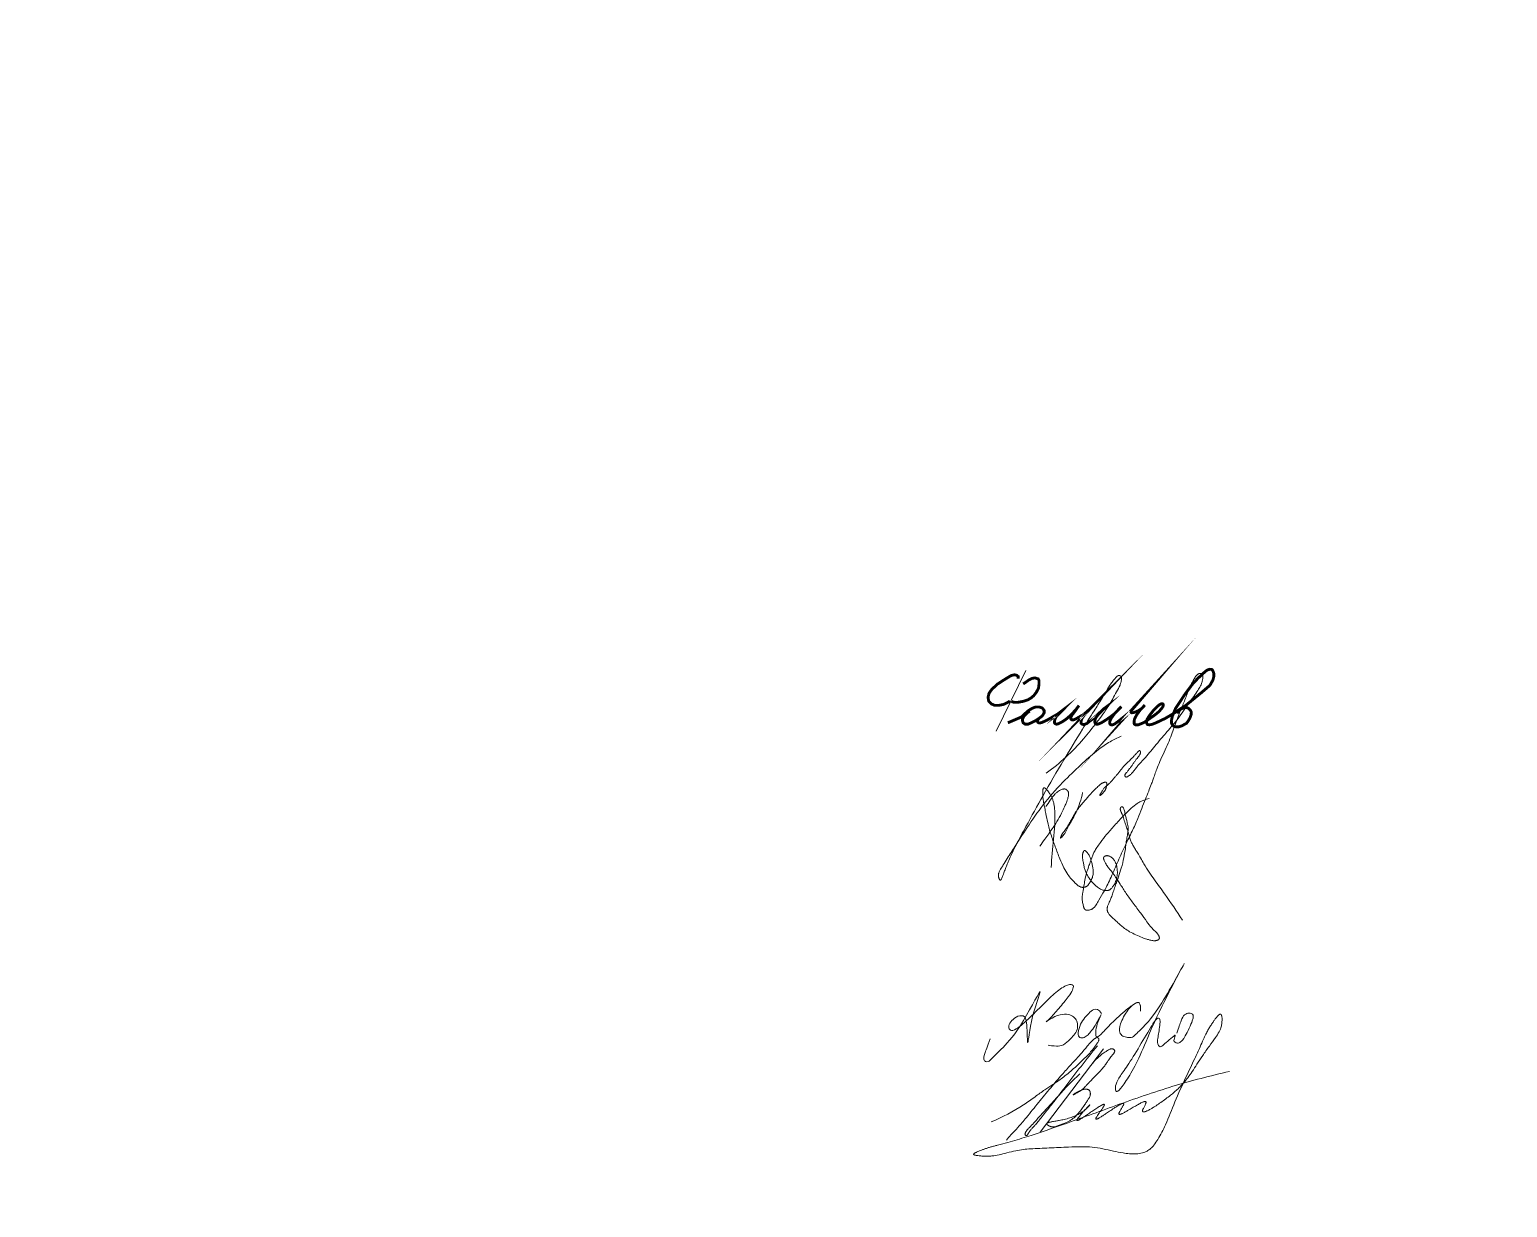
# Model space of a CAD drawing. Header units: millimetres. Extents: x -20 to 239, y 0 to 297.
# Drawn here: x 0 to 93.1, y 0 to 74.2 of the extents above; entities that cross this region are included whole.
import ezdxf

# ---------------------------------------------------------------- set-up
doc = ezdxf.new("R2010")
doc.units = ezdxf.units.MM
for name, pattern in [('K5LT32789', [0]), ('K5LT32790', [0]), ('K5LT32791', [0])]:
    doc.linetypes.add(name, pattern=pattern)
doc.layers.add('Системный слой', color=7, linetype='Continuous')

# ---------------------------------------------------------------- blocks, each defined once
blk = doc.blocks.new('U0')
at = {"layer": 'Системный слой', "color": 5, "linetype": 'K5LT32789', "lineweight": 18, "true_color": 0x0000ff}
for points in [[(67.541, 12.215), (67.342, 12.52), (67.03, 12.52), (66.736, 12.225), (66.402, 11.892), (66.136, 11.435), (66.022, 10.832), (66.207, 10.648), (66.531, 10.727), (66.73, 10.926), (66.962, 11.205), (67.282, 11.693), (67.631, 12.39), (67.282, 11.693), (67.161, 11.131), (67.161, 10.804), (67.243, 10.722), (67.392, 10.775), (68.071, 11.535), (68.812, 12.207), (69.186, 12.547), (69.587, 12.812), (69.771, 12.923), (69.918, 12.923), (69.995, 12.718), (69.995, 12.489), (69.995, 12.248), (69.995, 12.718), (69.918, 12.923), (69.771, 12.933), (69.186, 12.547), (68.646, 11.473), (68.646, 10.997), (68.865, 10.777), (69.175, 10.697), (69.489, 10.697), (69.742, 10.95), (70.062, 11.27), (71.093, 12.301), (73.575, 16.912), (71.093, 12.301), (70.211, 10.098), (69.534, 8.672), (68.924, 7.715), (68.523, 7.238), (68.399, 7.343), (68.399, 7.751), (68.685, 8.263), (69.207, 8.96), (70.038, 10.333), (70.88, 11.77), (71.063, 11.953), (71.2, 11.933), (71.24, 11.709), (71.169, 11.224), (71.113, 10.836), (71.037, 10.452), (71.116, 10.169), (71.273, 10.086), (71.493, 10.306), (71.909, 10.632), (72.282, 11.006), (72.044, 10.51), (72.155, 10.399), (72.323, 10.329), (72.509, 10.399), (72.744, 10.633), (73.369, 11.938), (73.295, 12.202), (73.058, 12.267), (72.751, 12.193), (72.551, 11.803), (72.406, 11.357), (72.282, 10.971)], [(60.511, 10.63), (60.328, 10.121), (60.147, 9.617), (60.089, 9.303), (60.224, 9.169), (60.411, 9.169), (60.587, 9.345), (61.092, 9.85), (62.336, 11.094), (64.119, 14.598), (63.047, 11.979), (62.859, 9.637), (62.859, 11.796), (62.642, 12.145), (62.125, 12.033), (61.772, 11.68), (61.65, 11.363), (61.768, 11.14), (62.09, 11.14), (62.859, 11.796), (63.909, 12.847), (64.639, 13.576), (65.459, 14.115), (65.813, 14.009), (65.724, 13.711), (65.514, 13.335), (64.826, 12.519), (64.251, 11.839), (63.86, 11.574), (64.626, 12.092), (65.242, 12.205), (65.641, 12.117), (65.913, 11.916), (66.035, 11.587), (66.035, 11.197), (65.794, 10.838), (65.552, 10.596), (65.173, 10.217), (64.755, 10.121), (64.171, 10.226)]]:
    blk.add_open_spline(points, degree=3, dxfattribs=at)
blk = doc.blocks.new('U1')
at = {"layer": 'Системный слой', "color": 5, "linetype": 'K5LT32790', "lineweight": 18, "true_color": 0x0000ff}
blk.add_open_spline([(64.364, 21.42), (64.397, 22.607), (64.695, 23.948), (64.557, 25.365), (64.483, 25.64), (64.41, 25.824), (64.328, 25.982), (64.238, 26.123), (64.151, 26.241), (64.079, 26.328), (64.028, 26.381), (63.995, 26.409), (63.974, 26.424), (63.959, 26.433), (63.946, 26.439), (63.936, 26.443), (63.927, 26.445), (63.919, 26.446), (63.912, 26.445), (63.906, 26.444), (63.9, 26.442), (63.895, 26.439), (63.889, 26.435), (63.884, 26.43), (63.878, 26.423), (63.872, 26.414), (63.867, 26.403), (63.861, 26.39), (63.855, 26.372), (63.849, 26.349), (63.843, 26.318), (63.837, 26.274), (63.833, 26.21), (63.83, 26.122), (63.831, 26.01), (63.836, 25.884), (63.848, 25.746), (63.869, 25.592), (63.906, 25.399), (63.965, 25.137), (64.041, 24.746), (64.151, 24.19), (64.339, 23.488), (64.614, 22.734), (64.878, 22.027), (65.132, 21.435), (65.385, 21.005), (65.626, 20.695), (65.835, 20.479), (65.991, 20.326), (66.104, 20.244), (66.177, 20.207), (66.231, 20.187), (66.281, 20.175), (66.331, 20.169), (66.382, 20.169), (66.433, 20.173), (66.483, 20.183), (66.529, 20.198), (66.569, 20.216), (66.605, 20.236), (66.637, 20.261), (66.67, 20.291), (66.706, 20.332), (66.75, 20.393), (66.807, 20.48), (66.873, 20.594), (66.933, 20.723), (66.976, 20.851), (67, 20.97), (67.011, 21.089), (67.01, 21.225), (66.992, 21.393), (66.952, 21.601), (66.891, 21.825), (66.822, 22.029), (66.759, 22.179), (66.703, 22.276), (66.656, 22.34), (66.614, 22.39), (66.577, 22.429), (66.547, 22.455), (66.524, 22.471), (66.508, 22.479), (66.496, 22.484), (66.486, 22.487), (66.477, 22.488), (66.469, 22.488), (66.462, 22.487), (66.456, 22.486), (66.45, 22.483), (66.443, 22.48), (66.437, 22.475), (66.429, 22.469), (66.422, 22.462), (66.414, 22.451), (66.405, 22.438), (66.394, 22.419), (66.383, 22.393), (66.37, 22.358), (66.356, 22.313), (66.344, 22.259), (66.336, 22.197), (66.333, 22.126), (66.337, 22.04), (66.354, 21.924), (66.383, 21.758), (66.42, 21.544), (66.478, 21.306), (66.562, 21.084), (66.668, 20.879), (66.793, 20.684), (66.943, 20.493), (67.106, 20.324), (67.261, 20.188), (67.396, 20.095), (67.51, 20.037), (67.609, 19.999), (67.698, 19.975), (67.777, 19.963), (67.846, 19.961), (67.903, 19.966), (67.952, 19.976), (67.995, 19.99), (68.033, 20.008), (68.071, 20.031), (68.111, 20.062), (68.156, 20.103), (68.208, 20.161), (68.268, 20.24), (68.333, 20.342), (68.397, 20.464), (68.452, 20.6), (68.494, 20.744), (68.521, 20.896), (68.533, 21.062), (68.529, 21.238), (68.508, 21.415), (68.473, 21.577), (68.426, 21.713), (68.375, 21.82), (68.324, 21.903), (68.273, 21.966), (68.223, 22.016), (68.17, 22.058), (68.113, 22.094), (68.054, 22.124), (67.996, 22.146), (67.944, 22.16), (67.901, 22.167), (67.866, 22.167), (67.836, 22.164), (67.808, 22.158), (67.781, 22.15), (67.755, 22.139), (67.732, 22.126), (67.714, 22.112), (67.699, 22.098), (67.687, 22.085), (67.679, 22.073), (67.673, 22.062), (67.668, 22.05), (67.665, 22.037), (67.663, 22.022), (67.662, 22.005), (67.663, 21.985), (67.667, 21.962), (67.675, 21.933), (67.688, 21.896), (67.711, 21.845), (67.747, 21.774), (67.794, 21.681), (67.854, 21.571), (67.937, 21.447), (68.056, 21.303), (68.229, 21.098), (68.454, 20.781), (68.74, 20.326), (69.086, 19.763), (69.533, 19.162), (69.982, 18.573), (70.357, 18.059), (70.62, 17.678), (70.834, 17.476), (70.973, 17.356), (71.056, 17.264), (71.108, 17.189), (71.139, 17.13), (71.16, 17.08), (71.172, 17.039), (71.177, 17.007), (71.178, 16.982), (71.177, 16.963), (71.174, 16.946), (71.169, 16.932), (71.163, 16.92), (71.156, 16.909), (71.147, 16.897), (71.136, 16.886), (71.122, 16.875), (71.104, 16.863), (71.08, 16.85), (71.05, 16.837), (71.014, 16.825), (70.971, 16.815), (70.923, 16.808), (70.865, 16.805), (70.794, 16.809), (70.699, 16.823), (70.56, 16.852), (70.354, 16.908), (70.055, 17.014), (69.695, 17.174), (69.318, 17.36), (69.018, 17.552), (68.78, 17.751), (68.563, 17.945), (68.331, 18.152), (68.128, 18.333), (68.003, 18.477), (67.944, 18.57), (67.917, 18.63), (67.9, 18.681), (67.89, 18.73), (67.885, 18.78), (67.885, 18.831), (67.89, 18.881), (67.901, 18.935), (67.92, 18.994), (67.95, 19.07), (67.996, 19.171), (68.066, 19.329), (68.157, 19.544), (68.249, 19.831), (68.354, 20.143), (68.482, 20.481), (68.629, 20.89), (68.796, 21.412), (68.942, 22.01), (69.03, 22.57), (69.086, 23.019), (69.15, 23.371), (69.204, 23.657), (69.214, 23.889), (69.193, 24.073), (69.157, 24.249), (69.103, 24.449), (69.053, 24.656), (69.016, 24.844), (68.979, 24.984), (68.95, 25.082), (68.927, 25.145), (68.907, 25.185), (68.893, 25.208), (68.881, 25.221), (68.871, 25.231), (68.862, 25.237), (68.853, 25.242), (68.845, 25.245), (68.837, 25.247), (68.828, 25.248), (68.82, 25.248), (68.812, 25.246), (68.803, 25.244), (68.794, 25.241), (68.783, 25.236), (68.772, 25.229), (68.762, 25.222), (68.752, 25.213), (68.744, 25.204), (68.737, 25.194), (68.73, 25.182), (68.724, 25.169), (68.72, 25.153), (68.717, 25.136), (68.716, 25.115), (68.716, 25.089), (68.721, 25.057), (68.729, 25.017), (68.744, 24.968), (68.768, 24.907), (68.803, 24.83), (68.852, 24.734), (68.901, 24.613), (68.946, 24.467), (68.996, 24.294), (69.07, 24.073), (69.165, 23.807), (69.256, 23.504), (69.332, 23.224), (69.426, 22.976), (69.539, 22.764), (69.672, 22.549), (69.828, 22.307), (70.005, 22.001), (70.236, 21.596), (70.534, 21.133), (70.874, 20.646), (71.204, 20.185), (71.798, 19.352), (72.268, 18.662), (72.626, 18.111)], degree=3, knots=[0, 0, 0, 0, 23.088924, 25.905784, 27.368497, 28.578535, 29.721875, 30.813961, 31.805183, 32.534012, 32.992903, 33.225793, 33.377047, 33.48833, 33.574551, 33.643805, 33.701224, 33.750367, 33.79387, 33.833355, 33.872141, 33.912355, 33.95659, 34.00557, 34.061357, 34.126468, 34.204109, 34.298549, 34.415744, 34.564555, 34.759459, 35.028229, 35.412864, 35.997175, 36.728139, 37.568941, 38.433825, 39.401332, 40.578431, 42.235398, 44.569602, 48.269133, 53.187712, 58.58434, 63.764044, 67.778676, 70.998143, 73.369834, 75.349816, 76.796874, 77.581324, 78.028914, 78.378087, 78.696803, 79.013489, 79.343373, 79.678587, 80.006824, 80.317932, 80.606471, 80.866035, 81.11641, 81.383983, 81.718354, 82.16781, 82.839361, 83.733235, 84.705422, 85.582724, 86.324391, 87.057116, 87.890757, 88.945341, 90.321141, 91.965571, 93.426367, 94.484215, 95.101021, 95.580997, 96.013141, 96.361093, 96.626002, 96.782739, 96.889142, 96.971138, 97.03813, 97.095272, 97.145901, 97.188561, 97.228747, 97.268915, 97.315311, 97.366861, 97.425655, 97.494454, 97.577142, 97.679623, 97.811915, 97.985663, 98.226797, 98.532587, 98.897786, 99.296036, 99.737821, 100.261724, 100.964229, 101.99978, 103.525411, 105.150667, 106.72453, 108.093532, 109.590313, 111.195302, 112.777483, 114.126394, 115.159714, 115.93325, 116.599105, 117.196687, 117.716186, 118.147278, 118.512091, 118.830828, 119.112084, 119.376147, 119.650254, 119.966184, 120.348472, 120.832611, 121.462575, 122.257884, 123.166317, 124.121896, 125.077441, 126.058759, 127.110722, 128.27138, 129.455541, 130.54928, 131.472222, 132.224076, 132.842804, 133.343527, 133.786162, 134.209733, 134.641953, 135.076751, 135.490934, 135.840567, 136.1162, 136.329021, 136.516582, 136.697073, 136.87991, 137.063295, 137.235465, 137.38613, 137.514261, 137.623548, 137.718445, 137.797689, 137.875651, 137.957944, 138.055516, 138.163779, 138.288043, 138.436309, 138.622516, 138.862075, 139.203128, 139.704326, 140.381097, 141.218915, 142.127317, 143.259517, 144.821141, 147.317764, 150.75711, 155.19517, 160.069171, 165.224464, 169.471142, 172.421411, 174.092925, 175.138298, 175.966748, 176.479558, 176.900272, 177.244752, 177.52135, 177.72293, 177.873709, 177.996322, 178.101436, 178.195314, 178.281517, 178.366118, 178.454913, 178.554755, 178.670049, 178.807074, 178.975201, 179.187234, 179.439473, 179.719727, 180.029511, 180.383269, 180.823448, 181.407111, 182.246837, 183.563618, 185.512414, 188.365901, 191.16936, 193.636194, 195.215931, 197.147086, 199.269225, 201.224518, 202.392176, 202.935446, 203.335749, 203.665039, 203.98044, 204.30527, 204.630666, 204.95421, 205.28424, 205.683122, 206.145312, 206.866804, 207.837862, 209.464316, 211.387339, 213.648133, 215.828171, 218.361631, 222.046321, 226.400789, 230.237614, 232.987127, 235.143069, 237.145235, 238.600123, 239.59432, 240.714469, 242.086859, 243.579513, 244.83703, 245.773068, 246.379449, 246.80954, 247.077534, 247.227517, 247.33398, 247.41847, 247.489521, 247.552012, 247.609222, 247.663606, 247.717168, 247.768592, 247.820784, 247.876677, 247.942191, 248.018083, 248.10247, 248.189421, 248.269471, 248.347072, 248.425637, 248.512886, 248.605679, 248.706816, 248.820413, 248.952282, 249.111489, 249.313956, 249.574155, 249.89782, 250.303709, 250.841791, 251.528272, 252.381244, 253.359593, 254.475963, 255.872687, 257.851092, 259.938273, 261.963603, 263.469883, 265.046448, 266.586695, 268.366913, 270.599666, 273.407082, 277.373027, 281.234201, 284.882343, 288.313023, 301, 301, 301, 301], dxfattribs=at)
blk = doc.blocks.new('U2')
at = {"layer": 'Системный слой', "color": 5, "linetype": 'K5LT32790', "lineweight": 18, "true_color": 0x0000ff}
for points, knots in [([(66.335, 26.14), (66.264, 25.71), (66.054, 25.163), (65.734, 24.5), (65.515, 24.149), (65.364, 23.863), (65.273, 23.682), (65.219, 23.579), (65.181, 23.518), (65.147, 23.471), (65.114, 23.431), (65.081, 23.394), (65.047, 23.359), (65.017, 23.328), (64.994, 23.306), (64.979, 23.293), (64.97, 23.286), (64.965, 23.282), (64.961, 23.279), (64.957, 23.277), (64.955, 23.276), (64.952, 23.275), (64.95, 23.275), (64.948, 23.275), (64.947, 23.277), (64.946, 23.278), (64.946, 23.281), (64.947, 23.284), (64.947, 23.287), (64.948, 23.291), (64.95, 23.296), (64.952, 23.302), (64.955, 23.311), (64.961, 23.324), (64.969, 23.343), (64.979, 23.369), (64.991, 23.399), (65.006, 23.434), (65.023, 23.474), (65.048, 23.52), (65.081, 23.57), (65.126, 23.63), (65.187, 23.709), (65.275, 23.83), (65.391, 24.005), (65.522, 24.224), (65.649, 24.452), (65.779, 24.684), (65.932, 24.939), (66.122, 25.209), (66.326, 25.451), (66.504, 25.661), (66.692, 25.885), (66.915, 26.143), (67.172, 26.397), (67.369, 26.586), (67.494, 26.686), (67.561, 26.725), (67.61, 26.75), (67.659, 26.769), (67.704, 26.784), (67.741, 26.791), (67.768, 26.794), (67.788, 26.794), (67.802, 26.792), (67.814, 26.789), (67.824, 26.785), (67.832, 26.781), (67.839, 26.776), (67.845, 26.77), (67.85, 26.764), (67.854, 26.756), (67.858, 26.748), (67.861, 26.738), (67.864, 26.725), (67.866, 26.709), (67.867, 26.688), (67.866, 26.659), (67.862, 26.618), (67.854, 26.567), (67.845, 26.508), (67.832, 26.449), (67.816, 26.394), (67.794, 26.345), (67.767, 26.297), (67.731, 26.247), (67.69, 26.193), (67.649, 26.143), (67.611, 26.1), (67.579, 26.068), (67.55, 26.041), (67.523, 26.017), (67.496, 25.995), (67.474, 25.977), (67.458, 25.966), (67.448, 25.96), (67.441, 25.956), (67.436, 25.954), (67.433, 25.952), (67.43, 25.951), (67.427, 25.951), (67.425, 25.951), (67.423, 25.951), (67.421, 25.952), (67.42, 25.953), (67.419, 25.955), (67.419, 25.957), (67.419, 25.959), (67.419, 25.962), (67.419, 25.965), (67.42, 25.969), (67.422, 25.973), (67.424, 25.979), (67.426, 25.987), (67.431, 25.997), (67.438, 26.013), (67.449, 26.033), (67.462, 26.057), (67.476, 26.081), (67.49, 26.103), (67.505, 26.127), (67.525, 26.159), (67.552, 26.207), (67.585, 26.27), (67.63, 26.341), (67.691, 26.414), (67.774, 26.498), (67.885, 26.594), (68.023, 26.711), (68.152, 26.848), (68.274, 26.994), (68.387, 27.132), (68.512, 27.279), (68.642, 27.433), (68.771, 27.602), (68.903, 27.773), (69.069, 27.949), (69.257, 28.121), (69.437, 28.289), (69.565, 28.425), (69.653, 28.524), (69.714, 28.593), (69.767, 28.651), (69.811, 28.7), (69.847, 28.736), (69.874, 28.758), (69.892, 28.771), (69.904, 28.778), (69.914, 28.782), (69.922, 28.784), (69.929, 28.786), (69.935, 28.786), (69.94, 28.785), (69.944, 28.784), (69.949, 28.782), (69.952, 28.78), (69.956, 28.778), (69.959, 28.774), (69.962, 28.77), (69.965, 28.765), (69.969, 28.759), (69.972, 28.75), (69.976, 28.74), (69.98, 28.725), (69.983, 28.707), (69.985, 28.684), (69.985, 28.659), (69.983, 28.633), (69.978, 28.609), (69.971, 28.584), (69.96, 28.557), (69.944, 28.526), (69.918, 28.486), (69.875, 28.429), (69.81, 28.343), (69.72, 28.229), (69.613, 28.092), (69.512, 27.936), (69.414, 27.781), (69.31, 27.66), (69.232, 27.555), (69.174, 27.472), (69.12, 27.41), (69.074, 27.366), (69.044, 27.331), (69.027, 27.304), (69.018, 27.284), (69.012, 27.266), (69.009, 27.25), (69.008, 27.234), (69.008, 27.217), (69.01, 27.2), (69.014, 27.183), (69.019, 27.169), (69.024, 27.157), (69.03, 27.148), (69.035, 27.141), (69.041, 27.136), (69.046, 27.131), (69.052, 27.128), (69.059, 27.125), (69.066, 27.122), (69.074, 27.121), (69.084, 27.12), (69.095, 27.121), (69.107, 27.123), (69.123, 27.127), (69.142, 27.133), (69.168, 27.145), (69.201, 27.162), (69.242, 27.187), (69.289, 27.219), (69.341, 27.258), (69.396, 27.306), (69.459, 27.371), (69.538, 27.467), (69.647, 27.612), (69.806, 27.821), (70.034, 28.076), (70.329, 28.387), (70.647, 28.758), (70.991, 29.18), (71.33, 29.595), (71.681, 29.992), (72.027, 30.387), (72.376, 30.818), (72.699, 31.289), (73.019, 31.752), (73.336, 32.173), (73.582, 32.543), (73.756, 32.811), (73.839, 32.997), (73.873, 33.121), (73.893, 33.221), (73.906, 33.3), (73.916, 33.358), (73.921, 33.404), (73.921, 33.445), (73.917, 33.481), (73.91, 33.511), (73.901, 33.536), (73.89, 33.559), (73.876, 33.581), (73.861, 33.601), (73.845, 33.617), (73.83, 33.629), (73.815, 33.638), (73.801, 33.645), (73.788, 33.65), (73.774, 33.653), (73.759, 33.654), (73.743, 33.654), (73.725, 33.652), (73.704, 33.647), (73.68, 33.639), (73.653, 33.627), (73.621, 33.609), (73.586, 33.586), (73.551, 33.556), (73.514, 33.52), (73.476, 33.474), (73.438, 33.419), (73.395, 33.346), (73.341, 33.249), (73.256, 33.099), (73.139, 32.88), (73.014, 32.588), (72.887, 32.251), (72.757, 31.905), (72.604, 31.541), (72.433, 31.145), (72.269, 30.708), (72.107, 30.246), (71.936, 29.762), (71.736, 29.24), (71.48, 28.682), (71.218, 28.143), (71.031, 27.663), (70.912, 27.334), (70.844, 27.144), (70.802, 27.026), (70.747, 26.872), (70.648, 26.601), (70.493, 26.204), (70.285, 25.705), (70.058, 25.13), (69.799, 24.45), (69.457, 23.677), (69.012, 22.793), (68.572, 21.826), (68.155, 20.849), (67.769, 20.015), (67.4, 19.462), (67.228, 19.11), (67.116, 18.949), (67.043, 18.875), (66.99, 18.833), (66.938, 18.8), (66.883, 18.774), (66.824, 18.752), (66.763, 18.737), (66.702, 18.728), (66.646, 18.725), (66.601, 18.728), (66.566, 18.734), (66.541, 18.742), (66.521, 18.751), (66.505, 18.76), (66.491, 18.771), (66.478, 18.783), (66.465, 18.799), (66.452, 18.818), (66.439, 18.843), (66.425, 18.877), (66.41, 18.925), (66.392, 18.997), (66.368, 19.099), (66.338, 19.223), (66.314, 19.358), (66.307, 19.491), (66.316, 19.632), (66.341, 19.797), (66.382, 20.005), (66.428, 20.285), (66.487, 20.643), (66.579, 21.053), (66.705, 21.427), (66.811, 21.732), (66.893, 21.977), (66.977, 22.204), (67.089, 22.44), (67.254, 22.705), (67.511, 23.056), (67.87, 23.529), (68.367, 24.09), (68.879, 24.652), (69.355, 25.119), (69.716, 25.417), (69.991, 25.577), (70.242, 25.682), (70.42, 25.74), (70.528, 25.775)], [0, 0, 0, 0, 9.050129, 12.27524, 15.459, 17.73484, 19.057413, 19.710841, 20.186256, 20.578255, 20.920156, 21.263228, 21.624829, 21.943402, 22.174143, 22.29629, 22.36276, 22.406894, 22.439057, 22.464194, 22.484922, 22.502166, 22.516262, 22.528133, 22.539447, 22.552242, 22.56817, 22.588053, 22.611987, 22.639741, 22.672744, 22.715192, 22.776687, 22.87041, 23.023044, 23.2152, 23.446308, 23.698853, 24.014406, 24.364067, 24.793807, 25.28352, 25.941626, 26.877925, 28.429965, 30.348657, 32.240773, 33.898399, 35.948367, 38.485583, 40.825304, 42.59187, 44.267244, 46.970047, 49.74801, 51.863744, 52.701471, 53.104911, 53.483029, 53.862972, 54.210178, 54.473163, 54.650607, 54.780151, 54.882015, 54.96597, 55.037892, 55.101774, 55.160577, 55.215489, 55.269733, 55.3265, 55.390437, 55.464507, 55.552848, 55.661752, 55.802045, 55.996896, 56.278982, 56.657771, 57.087852, 57.530059, 57.926999, 58.28654, 58.645161, 59.086887, 59.580412, 60.070145, 60.456808, 60.770321, 61.020502, 61.287434, 61.539711, 61.751465, 61.877288, 61.951174, 62.001019, 62.037083, 62.064047, 62.085222, 62.102691, 62.117816, 62.131035, 62.143011, 62.154708, 62.167188, 62.181333, 62.197688, 62.21651, 62.238222, 62.264236, 62.296726, 62.338711, 62.394112, 62.469848, 62.581386, 62.750144, 62.953234, 63.151975, 63.325302, 63.501424, 63.750698, 64.126703, 64.655732, 65.239268, 65.888652, 66.649933, 67.724768, 68.970934, 70.450533, 71.673771, 72.965674, 74.199734, 75.716608, 77.191491, 78.669398, 80.263602, 82.259995, 84.0227, 85.431088, 86.180031, 86.82002, 87.357354, 87.830339, 88.196682, 88.427814, 88.563885, 88.657509, 88.728451, 88.784957, 88.831759, 88.871976, 88.907862, 88.941164, 88.973333, 89.002363, 89.031139, 89.061129, 89.097204, 89.139544, 89.190239, 89.252182, 89.329582, 89.428874, 89.559889, 89.727893, 89.910432, 90.08993, 90.259821, 90.437176, 90.634512, 90.867411, 91.167757, 91.627014, 92.382088, 93.419966, 94.672454, 96.030915, 97.344377, 98.512333, 99.382533, 100.080146, 100.642761, 101.098523, 101.416568, 101.614452, 101.761411, 101.888131, 102.002041, 102.112642, 102.228685, 102.353162, 102.475542, 102.582798, 102.67162, 102.744553, 102.805473, 102.857643, 102.905538, 102.953137, 103.003348, 103.057077, 103.11538, 103.180499, 103.255316, 103.343787, 103.451799, 103.589159, 103.775473, 104.036879, 104.381072, 104.782032, 105.231565, 105.731185, 106.331113, 107.131661, 108.329516, 110.150194, 112.636877, 115.501671, 119.160964, 122.898631, 126.952961, 130.409086, 134.037174, 137.994275, 142.035946, 146.041027, 149.822245, 153.085433, 155.385996, 156.523495, 157.344961, 158.084473, 158.656408, 159.032405, 159.319553, 159.62593, 159.882585, 160.081757, 160.265654, 160.447561, 160.63144, 160.806021, 160.962993, 161.100471, 161.220792, 161.327559, 161.424857, 161.521276, 161.623153, 161.736504, 161.863212, 162.008568, 162.179889, 162.387514, 162.643846, 162.945007, 163.264358, 163.6135, 164.014772, 164.533206, 165.020618, 165.794064, 166.857794, 168.64401, 171.006738, 173.517367, 176.204619, 178.789913, 181.800729, 185.264053, 188.598832, 192.086757, 196.039981, 200.351441, 204.98312, 208.606796, 211.174086, 212.324149, 212.840152, 213.814159, 215.76165, 218.911517, 222.760316, 227.121283, 231.883071, 238.054257, 244.879079, 252.670992, 260.372327, 267.206768, 271.910472, 274.294825, 275.442431, 276.007431, 276.456493, 276.872537, 277.298483, 277.734538, 278.182349, 278.627236, 279.027811, 279.347916, 279.582846, 279.760539, 279.906542, 280.032941, 280.152577, 280.276179, 280.413989, 280.572354, 280.762102, 281.004984, 281.334701, 281.830666, 282.557033, 283.530703, 284.521091, 285.429966, 286.323075, 287.47734, 288.942216, 290.783007, 293.428229, 296.57457, 299.586331, 301.717918, 303.359613, 305.016414, 306.799751, 308.827327, 311.560281, 315.955926, 321.284596, 327.290578, 331.929165, 335.294372, 337.07654, 338.608554, 341, 341, 341, 341]), ([(64.049, 27.37), (64.926, 27.984), (66.029, 29.026), (67.224, 30.555), (67.958, 31.517), (68.392, 32.337), (68.671, 32.829), (68.762, 33.088), (68.79, 33.222), (68.801, 33.303), (68.802, 33.355), (68.797, 33.387), (68.792, 33.41), (68.785, 33.427), (68.777, 33.442), (68.767, 33.454), (68.757, 33.466), (68.745, 33.477), (68.73, 33.487), (68.713, 33.497), (68.694, 33.505), (68.673, 33.511), (68.652, 33.516), (68.632, 33.517), (68.614, 33.517), (68.597, 33.515), (68.581, 33.51), (68.565, 33.504), (68.548, 33.495), (68.529, 33.483), (68.508, 33.466), (68.48, 33.439), (68.441, 33.395), (68.377, 33.32), (68.267, 33.185), (68.092, 32.947), (67.842, 32.559), (67.509, 31.981), (66.981, 31.162), (66.169, 29.886), (65.091, 28.107), (63.901, 26.062), (62.915, 24.279), (62.261, 23.048), (61.901, 22.335), (61.706, 21.899), (61.568, 21.569), (61.455, 21.285), (61.359, 21.032), (61.288, 20.841), (61.247, 20.729), (61.223, 20.679), (61.211, 20.658), (61.201, 20.645), (61.194, 20.636), (61.187, 20.629), (61.182, 20.625), (61.176, 20.622), (61.171, 20.62), (61.167, 20.619), (61.162, 20.618), (61.158, 20.619), (61.153, 20.62), (61.149, 20.622), (61.145, 20.624), (61.141, 20.627), (61.137, 20.63), (61.132, 20.635), (61.126, 20.642), (61.119, 20.651), (61.11, 20.664), (61.099, 20.683), (61.085, 20.71), (61.069, 20.747), (61.054, 20.791), (61.044, 20.84), (61.038, 20.892), (61.038, 20.947), (61.044, 21.004), (61.056, 21.064), (61.077, 21.126), (61.106, 21.193), (61.153, 21.277), (61.233, 21.405), (61.381, 21.648), (61.671, 22.109), (62.206, 22.955), (62.991, 24.153), (63.983, 25.6), (65.155, 26.874), (66.291, 27.957), (67.213, 28.789), (68.032, 29.348), (68.536, 29.583), (68.772, 29.694)], [0, 0, 0, 0, 8.550609, 12.054989, 15.548009, 18.191121, 19.498995, 20.058209, 20.381615, 20.589671, 20.716665, 20.79368, 20.851701, 20.900722, 20.944653, 20.985245, 21.025642, 21.06834, 21.115939, 21.168338, 21.224707, 21.283052, 21.340576, 21.394663, 21.443781, 21.488289, 21.53119, 21.575808, 21.625508, 21.683081, 21.754287, 21.848548, 21.98875, 22.223415, 22.641351, 23.38396, 24.591455, 26.333193, 28.725175, 32.394143, 38.444137, 45.386804, 51.336644, 54.759282, 56.550214, 57.736198, 58.581068, 59.410817, 60.190375, 60.748602, 61.044545, 61.139793, 61.19713, 61.237089, 61.267135, 61.290713, 61.309862, 61.325937, 61.339917, 61.352551, 61.36445, 61.376142, 61.388111, 61.400062, 61.412022, 61.424542, 61.439066, 61.45699, 61.479741, 61.509795, 61.550475, 61.607942, 61.688058, 61.795635, 61.922219, 62.059168, 62.198495, 62.342871, 62.495112, 62.658157, 62.830855, 63.02153, 63.245709, 63.594568, 64.237865, 65.516344, 67.957442, 72.253573, 76.989753, 81.977365, 86.090995, 89.562811, 91.905588, 94, 94, 94, 94]), ([(64.029, 25.255), (64.208, 25.526), (64.413, 25.878), (64.745, 26.174), (64.869, 26.259), (64.968, 26.313), (65.044, 26.346), (65.102, 26.363), (65.147, 26.369), (65.183, 26.37), (65.214, 26.368), (65.243, 26.361), (65.271, 26.352), (65.299, 26.339), (65.327, 26.323), (65.354, 26.303), (65.379, 26.281), (65.4, 26.257), (65.417, 26.232), (65.431, 26.207), (65.442, 26.18), (65.451, 26.15), (65.457, 26.115), (65.461, 26.073), (65.459, 26.02), (65.452, 25.95), (65.434, 25.857), (65.402, 25.731), (65.342, 25.556), (65.23, 25.298), (65.053, 24.915), (64.805, 24.443), (64.508, 23.972), (64.216, 23.565), (63.936, 23.172), (63.751, 22.91), (63.649, 22.766)], [0, 0, 0, 0, 6.031327, 7.224988, 8.103691, 8.779791, 9.271523, 9.620615, 9.879085, 10.092232, 10.278511, 10.453749, 10.630111, 10.818394, 11.017829, 11.223201, 11.427374, 11.623322, 11.806227, 11.978077, 12.150954, 12.337468, 12.550087, 12.799771, 13.111892, 13.519386, 14.078895, 14.842107, 15.895849, 17.445078, 19.990893, 23.601088, 27.190299, 30.147219, 32.759048, 36, 36, 36, 36])]:
    blk.add_open_spline(points, degree=3, knots=knots, dxfattribs=at)
blk = doc.blocks.new('U3')
at = {"layer": 'Системный слой', "color": 5, "linetype": 'K5LT32790', "lineweight": 18, "true_color": 0x0000ff}
blk.add_line((67.667, 9.995), (63.666, 4.75), dxfattribs=at)
for points, knots in [([(66.908, 9), (67.09, 9.23), (67.348, 9.517), (67.719, 9.773), (67.893, 9.879), (68.015, 9.953), (68.093, 9.984), (68.137, 9.995), (68.169, 9.998), (68.196, 9.998), (68.221, 9.995), (68.243, 9.989), (68.265, 9.98), (68.285, 9.97), (68.304, 9.958), (68.321, 9.945), (68.333, 9.932), (68.343, 9.92), (68.35, 9.91), (68.355, 9.899), (68.36, 9.888), (68.363, 9.875), (68.364, 9.861), (68.364, 9.845), (68.362, 9.828), (68.357, 9.809), (68.349, 9.787), (68.336, 9.76), (68.317, 9.727), (68.286, 9.682), (68.237, 9.62), (68.167, 9.536), (68.082, 9.425), (67.983, 9.288), (67.868, 9.119), (67.725, 8.912), (67.52, 8.666), (67.274, 8.405), (67.019, 8.147), (66.813, 7.936), (66.645, 7.762), (66.522, 7.629), (66.418, 7.52), (66.336, 7.448), (66.266, 7.394), (66.202, 7.349), (66.132, 7.303), (66.051, 7.254), (65.966, 7.205), (65.893, 7.165), (65.84, 7.137), (65.808, 7.121), (65.788, 7.112), (65.774, 7.105), (65.763, 7.101), (65.756, 7.098), (65.751, 7.096), (65.747, 7.094), (65.744, 7.093), (65.741, 7.093), (65.74, 7.093), (65.739, 7.093), (65.738, 7.093), (65.738, 7.094), (65.738, 7.095), (65.739, 7.096), (65.74, 7.097), (65.741, 7.099), (65.743, 7.101), (65.746, 7.103), (65.749, 7.105), (65.753, 7.108), (65.757, 7.112), (65.763, 7.116), (65.772, 7.122), (65.783, 7.13), (65.799, 7.141), (65.822, 7.157), (65.858, 7.18), (65.91, 7.214), (65.979, 7.258), (66.06, 7.306), (66.148, 7.353), (66.241, 7.393), (66.333, 7.421), (66.421, 7.438), (66.5, 7.447), (66.569, 7.449), (66.624, 7.445), (66.665, 7.436), (66.696, 7.426), (66.719, 7.414), (66.738, 7.402), (66.754, 7.389), (66.768, 7.374), (66.78, 7.358), (66.793, 7.337), (66.804, 7.313), (66.814, 7.284), (66.823, 7.25), (66.829, 7.21), (66.831, 7.168), (66.829, 7.124), (66.822, 7.076), (66.808, 7.024), (66.786, 6.965), (66.751, 6.893), (66.693, 6.797), (66.599, 6.663), (66.466, 6.462), (66.295, 6.205), (66.088, 5.934), (65.873, 5.71), (65.676, 5.549), (65.502, 5.438), (65.314, 5.348), (65.099, 5.267), (64.871, 5.188), (64.686, 5.11), (64.555, 5.078), (64.477, 5.072), (64.426, 5.075), (64.382, 5.082), (64.338, 5.093), (64.292, 5.11), (64.246, 5.131), (64.207, 5.151), (64.178, 5.169), (64.156, 5.182), (64.137, 5.196), (64.119, 5.21), (64.103, 5.225), (64.091, 5.24), (64.084, 5.252), (64.08, 5.264), (64.079, 5.275), (64.082, 5.285), (64.087, 5.295), (64.095, 5.305), (64.107, 5.315), (64.123, 5.325), (64.144, 5.335), (64.173, 5.346), (64.21, 5.358), (64.259, 5.371), (64.323, 5.385), (64.407, 5.402), (64.522, 5.422), (64.681, 5.449), (64.904, 5.488), (65.199, 5.548), (65.535, 5.635), (65.857, 5.751), (66.116, 5.88), (66.309, 6.007), (66.452, 6.118), (66.561, 6.212), (66.637, 6.284), (66.689, 6.336), (66.724, 6.373), (66.748, 6.4), (66.766, 6.419), (66.778, 6.434), (66.787, 6.446), (66.794, 6.454), (66.799, 6.46), (66.802, 6.465), (66.804, 6.469), (66.805, 6.471), (66.806, 6.473), (66.806, 6.474), (66.806, 6.475), (66.806, 6.475), (66.805, 6.475), (66.804, 6.475), (66.802, 6.474), (66.8, 6.472), (66.796, 6.47), (66.791, 6.465), (66.784, 6.459), (66.775, 6.451), (66.763, 6.44), (66.748, 6.425), (66.728, 6.404), (66.701, 6.377), (66.665, 6.34), (66.616, 6.288), (66.545, 6.212), (66.442, 6.099), (66.318, 5.958), (66.196, 5.812), (66.106, 5.7), (66.053, 5.626), (66.024, 5.584), (66.007, 5.555), (65.995, 5.534), (65.988, 5.518), (65.983, 5.506), (65.981, 5.496), (65.98, 5.488), (65.981, 5.482), (65.985, 5.476), (65.991, 5.473), (65.999, 5.472), (66.009, 5.472), (66.022, 5.475), (66.038, 5.48), (66.06, 5.489), (66.088, 5.502), (66.124, 5.521), (66.171, 5.547), (66.234, 5.584), (66.318, 5.637), (66.437, 5.715), (66.616, 5.837), (66.848, 5.997), (67.103, 6.171), (67.311, 6.309), (67.452, 6.395), (67.532, 6.44), (67.585, 6.467), (67.622, 6.483), (67.65, 6.493), (67.671, 6.499), (67.687, 6.501), (67.698, 6.5), (67.707, 6.497), (67.713, 6.492), (67.717, 6.484), (67.718, 6.475), (67.717, 6.466), (67.715, 6.455), (67.711, 6.442), (67.704, 6.427), (67.695, 6.408), (67.682, 6.383), (67.664, 6.351), (67.638, 6.309), (67.599, 6.249), (67.538, 6.161), (67.456, 6.046), (67.364, 5.918), (67.287, 5.807), (67.235, 5.729), (67.207, 5.681), (67.19, 5.649), (67.179, 5.627), (67.173, 5.61), (67.169, 5.597), (67.167, 5.587), (67.167, 5.579), (67.168, 5.572), (67.171, 5.565), (67.178, 5.56), (67.186, 5.558), (67.196, 5.557), (67.21, 5.559), (67.227, 5.563), (67.25, 5.571), (67.279, 5.583), (67.316, 5.601), (67.364, 5.626), (67.427, 5.662), (67.512, 5.714), (67.633, 5.791), (67.813, 5.91), (68.048, 6.069), (68.305, 6.242), (68.516, 6.377), (68.659, 6.462), (68.742, 6.505), (68.796, 6.531), (68.835, 6.546), (68.864, 6.555), (68.885, 6.559), (68.902, 6.559), (68.914, 6.557), (68.924, 6.553), (68.931, 6.545), (68.934, 6.536), (68.936, 6.524), (68.934, 6.511), (68.931, 6.496), (68.925, 6.48), (68.918, 6.462), (68.908, 6.439), (68.893, 6.409), (68.87, 6.368), (68.835, 6.307), (68.787, 6.226), (68.732, 6.137), (68.688, 6.06), (68.659, 6.004), (68.644, 5.97), (68.635, 5.947), (68.63, 5.931), (68.628, 5.919), (68.627, 5.91), (68.627, 5.901), (68.628, 5.891), (68.632, 5.881), (68.639, 5.874), (68.648, 5.869), (68.66, 5.866), (68.675, 5.865), (68.693, 5.867), (68.717, 5.872), (68.747, 5.88), (68.785, 5.894), (68.834, 5.915), (68.899, 5.946), (68.987, 5.991), (69.11, 6.06), (69.297, 6.169), (69.533, 6.31), (69.784, 6.458), (69.975, 6.563), (70.1, 6.622), (70.167, 6.649), (70.214, 6.665), (70.248, 6.673), (70.274, 6.676), (70.294, 6.676), (70.31, 6.673), (70.322, 6.667), (70.33, 6.659), (70.336, 6.648), (70.339, 6.636), (70.339, 6.623), (70.338, 6.61), (70.335, 6.596), (70.331, 6.579), (70.324, 6.559), (70.313, 6.531), (70.297, 6.494), (70.27, 6.438), (70.233, 6.366), (70.192, 6.286), (70.158, 6.216), (70.136, 6.166), (70.125, 6.135), (70.12, 6.114), (70.117, 6.097), (70.115, 6.081), (70.116, 6.067), (70.118, 6.055), (70.122, 6.045), (70.128, 6.036), (70.136, 6.03), (70.145, 6.024), (70.156, 6.02), (70.169, 6.018), (70.185, 6.017), (70.204, 6.018), (70.228, 6.022), (70.258, 6.029), (70.294, 6.04), (70.34, 6.057), (70.398, 6.082), (70.473, 6.118), (70.575, 6.172), (70.718, 6.254), (70.929, 6.385), (71.198, 6.565), (71.505, 6.782), (71.794, 7), (72.06, 7.215), (72.297, 7.424), (72.524, 7.645), (72.75, 7.892), (72.995, 8.198), (73.258, 8.582), (73.56, 9.054), (73.92, 9.589), (74.308, 10.15), (74.666, 10.64), (74.913, 10.991), (75.021, 11.227), (75.069, 11.377), (75.099, 11.512), (75.117, 11.642), (75.127, 11.77), (75.128, 11.885), (75.122, 11.976), (75.113, 12.039), (75.104, 12.079), (75.095, 12.107), (75.086, 12.127), (75.078, 12.142), (75.07, 12.154), (75.062, 12.163), (75.054, 12.169), (75.047, 12.173), (75.04, 12.176), (75.034, 12.178), (75.026, 12.179), (75.016, 12.179), (75.006, 12.178), (74.994, 12.175), (74.981, 12.17), (74.966, 12.163), (74.949, 12.152), (74.929, 12.138), (74.904, 12.118), (74.874, 12.089), (74.836, 12.049), (74.783, 11.988), (74.709, 11.894), (74.612, 11.76), (74.493, 11.587), (74.365, 11.389), (74.232, 11.163), (74.093, 10.901), (73.928, 10.549), (73.709, 10.03), (73.339, 9.232), (72.79, 8.083), (72.16, 6.699), (71.656, 5.354), (71.196, 4.456), (70.883, 3.98), (70.704, 3.775), (70.575, 3.661), (70.46, 3.581), (70.334, 3.513), (70.186, 3.453), (70.013, 3.406), (69.811, 3.376), (69.566, 3.364), (69.253, 3.38), (68.819, 3.44), (68.266, 3.556), (67.622, 3.704), (66.955, 3.808), (66.228, 3.84), (65.33, 3.805), (64.255, 3.743), (63.149, 3.711), (62.248, 3.618), (61.594, 3.444), (61.096, 3.309), (60.677, 3.241), (60.33, 3.223), (60.058, 3.23), (59.842, 3.25), (59.69, 3.269), (59.601, 3.286), (59.555, 3.299), (59.531, 3.307), (59.515, 3.313), (59.504, 3.319), (59.495, 3.324), (59.489, 3.329), (59.485, 3.334), (59.481, 3.338), (59.479, 3.342), (59.477, 3.345), (59.476, 3.349), (59.476, 3.353), (59.477, 3.357), (59.478, 3.362), (59.48, 3.367), (59.483, 3.373), (59.488, 3.379), (59.494, 3.386), (59.502, 3.393), (59.513, 3.402), (59.527, 3.413), (59.546, 3.425), (59.572, 3.441), (59.609, 3.46), (59.664, 3.486), (59.747, 3.523), (59.866, 3.571), (60.018, 3.63), (60.188, 3.692), (60.371, 3.754), (60.565, 3.813), (60.771, 3.87), (61.025, 3.934), (61.411, 4.033), (62.121, 4.233), (63.392, 4.625), (65.559, 5.375), (68.513, 6.456), (71.976, 7.672), (74.394, 8.297), (75.592, 8.565)], [0, 0, 0, 0, 6.158308, 7.924944, 9.397219, 10.421772, 10.878244, 11.151197, 11.36381, 11.548551, 11.718723, 11.877713, 12.036027, 12.196544, 12.358164, 12.506286, 12.632493, 12.736928, 12.819521, 12.898812, 12.980771, 13.07523, 13.173556, 13.279268, 13.396608, 13.531064, 13.690326, 13.886288, 14.140321, 14.494376, 15.023758, 15.795804, 16.773927, 17.9322, 19.328256, 21.031002, 23.191239, 26.01508, 28.508359, 30.764949, 32.158381, 33.57364, 34.542076, 35.296285, 35.858711, 36.382363, 36.930279, 37.613953, 38.340853, 38.974758, 39.36394, 39.584276, 39.729431, 39.831741, 39.905683, 39.959643, 39.999056, 40.02768, 40.048222, 40.062694, 40.072775, 40.079767, 40.084961, 40.089793, 40.09578, 40.104088, 40.115492, 40.13093, 40.149822, 40.171984, 40.197656, 40.229358, 40.269864, 40.322352, 40.391158, 40.483151, 40.610685, 40.79026, 41.065436, 41.512004, 42.088709, 42.770629, 43.467951, 44.184491, 44.869892, 45.483626, 46.046275, 46.524145, 46.915912, 47.196275, 47.40917, 47.586207, 47.738846, 47.877531, 48.013016, 48.157728, 48.31924, 48.502929, 48.715108, 48.96183, 49.243774, 49.540729, 49.8478, 50.172102, 50.537958, 50.965281, 51.494288, 52.20384, 53.298857, 54.917421, 57.240739, 59.738769, 62.02238, 63.698303, 65.037791, 66.331625, 68.02956, 69.84719, 71.368716, 72.206354, 72.649589, 72.981788, 73.276043, 73.570472, 73.929446, 74.299002, 74.63126, 74.848184, 75.010867, 75.161965, 75.335461, 75.49506, 75.620009, 75.719661, 75.802316, 75.875542, 75.946386, 76.021533, 76.107513, 76.21105, 76.339562, 76.501776, 76.708489, 76.973585, 77.315523, 77.75974, 78.342864, 79.120835, 80.18625, 81.706721, 83.852292, 86.465219, 88.951659, 90.978666, 92.487594, 93.76585, 94.760654, 95.480574, 95.959313, 96.294546, 96.536659, 96.714464, 96.846112, 96.943809, 97.01613, 97.069288, 97.107887, 97.1354, 97.154486, 97.167231, 97.175363, 97.180572, 97.184743, 97.189776, 97.197329, 97.209122, 97.228653, 97.258997, 97.303617, 97.365208, 97.448469, 97.559514, 97.706462, 97.900415, 98.157187, 98.500801, 98.971779, 99.653407, 100.680484, 102.16221, 103.578184, 104.648543, 105.155236, 105.478521, 105.704428, 105.867108, 105.985778, 106.07285, 106.137041, 106.188892, 106.233202, 106.275598, 106.31862, 106.370033, 106.436882, 106.52608, 106.645289, 106.803787, 107.01342, 107.289946, 107.655243, 108.141506, 108.800592, 109.730549, 111.109505, 113.317286, 115.629589, 117.547768, 118.521059, 119.084698, 119.470627, 119.745056, 119.943042, 120.086716, 120.191551, 120.26935, 120.330025, 120.382672, 120.435962, 120.498121, 120.565387, 120.641314, 120.728412, 120.840736, 120.985691, 121.174077, 121.421722, 121.753873, 122.217132, 122.901613, 123.981872, 125.172225, 126.200607, 126.79256, 127.136357, 127.367267, 127.532062, 127.652773, 127.742537, 127.810135, 127.865237, 127.915133, 127.96426, 128.015006, 128.071903, 128.142719, 128.234954, 128.356669, 128.517397, 128.729164, 129.007855, 129.375448, 129.864201, 130.525978, 131.458654, 132.841604, 135.051627, 137.371779, 139.298243, 140.282632, 140.852634, 141.243893, 141.523176, 141.725905, 141.87456, 141.985024, 142.069602, 142.138778, 142.20217, 142.268885, 142.347585, 142.446693, 142.552857, 142.668386, 142.796019, 142.962407, 143.184377, 143.493216, 143.947083, 144.660187, 145.445963, 146.126993, 146.522898, 146.755674, 146.914043, 147.029277, 147.105459, 147.165051, 147.224298, 147.295401, 147.367417, 147.434207, 147.504148, 147.585142, 147.684943, 147.81179, 147.975245, 148.18721, 148.463335, 148.825333, 149.305406, 149.95641, 150.882496, 152.258218, 154.475246, 156.620318, 158.321251, 159.038433, 159.502054, 159.828856, 160.066775, 160.243468, 160.37743, 160.482373, 160.569441, 160.648431, 160.728415, 160.81803, 160.908084, 160.998756, 161.091733, 161.206325, 161.353931, 161.549093, 161.818906, 162.212882, 162.829199, 163.508952, 164.099592, 164.445709, 164.650604, 164.788255, 164.903661, 165.007576, 165.109001, 165.194462, 165.26938, 165.338661, 165.406872, 165.478408, 165.557687, 165.64939, 165.758763, 165.891992, 166.05668, 166.262506, 166.522189, 166.853055, 167.279787, 167.839914, 168.596742, 169.679428, 171.288032, 173.772391, 176.439711, 179.127961, 181.338538, 183.565781, 185.724368, 187.964675, 190.532192, 193.913297, 197.664225, 202.240399, 207.365977, 211.891604, 214.950288, 216.260728, 217.307529, 218.226173, 219.136534, 220.048062, 220.900546, 221.546871, 221.9542, 222.219116, 222.412338, 222.560372, 222.677648, 222.773298, 222.853632, 222.923292, 222.978973, 223.025473, 223.071419, 223.126411, 223.191335, 223.263092, 223.344759, 223.440037, 223.553558, 223.691355, 223.86161, 224.075985, 224.352298, 224.720891, 225.244768, 226.022651, 227.234024, 228.694978, 230.400721, 232.151975, 234.169342, 236.596891, 240.264912, 245.911745, 254.96485, 266.835794, 277.658947, 284.885559, 287.882731, 289.514301, 290.547995, 291.464177, 292.424746, 293.549213, 294.775006, 296.163908, 297.809999, 299.883699, 302.703567, 306.933828, 311.679125, 316.501759, 320.996631, 326.836537, 335.266963, 343.465594, 349.957026, 354.09066, 357.579706, 360.721275, 362.932241, 364.823848, 366.400364, 367.448979, 368.024725, 368.279323, 368.440012, 368.5553, 368.642037, 368.709291, 368.762747, 368.806287, 368.842721, 368.874182, 368.900514, 368.926113, 368.952467, 368.982922, 369.016093, 369.053534, 369.097024, 369.148696, 369.211201, 369.287947, 369.383467, 369.504023, 369.658723, 369.861852, 370.138802, 370.52869, 371.119523, 372.038078, 373.203074, 374.521743, 375.833878, 377.215726, 378.767848, 380.290034, 382.688597, 387.074598, 395.697937, 410.437499, 434.93092, 461.366967, 487, 487, 487, 487]), ([(60.583, 5.391), (61.288, 5.696), (62.245, 6.182), (63.313, 6.952), (63.919, 7.391), (64.507, 7.765), (65.127, 8.191), (65.79, 8.749), (66.429, 9.339), (66.896, 9.844), (67.163, 10.186), (67.277, 10.373), (67.334, 10.468), (67.359, 10.522), (67.369, 10.554), (67.373, 10.576), (67.374, 10.592), (67.373, 10.606), (67.371, 10.618), (67.367, 10.628), (67.363, 10.638), (67.357, 10.647), (67.35, 10.656), (67.342, 10.666), (67.331, 10.675), (67.319, 10.684), (67.307, 10.691), (67.295, 10.696), (67.283, 10.7), (67.272, 10.702), (67.26, 10.703), (67.247, 10.703), (67.232, 10.701), (67.216, 10.697), (67.197, 10.69), (67.174, 10.679), (67.144, 10.662), (67.103, 10.634), (67.045, 10.591), (66.967, 10.526), (66.862, 10.425), (66.733, 10.281), (66.568, 10.079), (66.342, 9.797), (66.009, 9.425), (65.556, 8.945), (64.983, 8.306), (64.307, 7.519), (63.557, 6.617), (62.892, 5.761), (62.305, 5.082), (61.867, 4.623), (61.634, 4.35), (61.538, 4.238)], [0, 0, 0, 0, 6.997069, 9.684036, 11.958352, 13.801956, 16.01059, 18.791875, 21.670898, 23.899271, 25.047829, 25.598015, 25.892727, 26.052221, 26.139763, 26.200238, 26.24818, 26.289354, 26.326598, 26.358724, 26.389054, 26.419587, 26.454991, 26.494445, 26.537325, 26.581963, 26.625959, 26.666366, 26.702295, 26.736616, 26.772293, 26.811665, 26.854853, 26.903993, 26.962474, 27.036776, 27.136139, 27.279193, 27.487047, 27.788774, 28.205883, 28.811868, 29.540442, 30.580231, 32.089095, 34.083011, 36.578424, 39.886091, 43.512937, 47.235171, 49.742529, 51.659752, 53, 53, 53, 53]), ([(66.176, 8.412), (65.683, 7.994), (65.05, 7.274), (64.243, 6.405), (63.744, 5.864), (63.38, 5.437), (63.098, 5.151), (62.918, 4.965), (62.819, 4.84), (62.762, 4.751), (62.729, 4.693), (62.717, 4.661), (62.713, 4.642), (62.712, 4.627), (62.712, 4.615), (62.714, 4.604), (62.717, 4.594), (62.721, 4.585), (62.726, 4.575), (62.733, 4.565), (62.741, 4.555), (62.75, 4.546), (62.758, 4.539), (62.766, 4.534), (62.772, 4.53), (62.778, 4.528), (62.784, 4.526), (62.79, 4.525), (62.797, 4.525), (62.805, 4.526), (62.812, 4.527), (62.82, 4.53), (62.828, 4.535), (62.837, 4.541), (62.847, 4.55), (62.859, 4.561), (62.872, 4.578), (62.889, 4.601), (62.911, 4.636), (62.939, 4.686), (62.972, 4.747), (63.012, 4.81), (63.056, 4.871), (63.107, 4.933), (63.176, 5.008), (63.276, 5.105), (63.411, 5.252), (63.583, 5.464), (63.811, 5.761), (64.142, 6.172), (64.632, 6.783), (65.678, 8.154), (66.571, 9.332), (67.274, 10.186)], [0, 0, 0, 0, 8.178432, 12.15831, 15.070494, 17.531291, 19.273091, 20.178709, 20.817045, 21.283464, 21.53398, 21.648694, 21.722599, 21.78122, 21.832226, 21.879091, 21.922147, 21.96438, 22.009673, 22.061502, 22.117512, 22.171651, 22.219212, 22.258261, 22.286197, 22.310683, 22.335173, 22.364818, 22.395245, 22.426071, 22.458431, 22.49359, 22.533039, 22.578657, 22.632971, 22.699648, 22.784579, 22.898948, 23.06169, 23.316251, 23.620656, 23.948896, 24.25354, 24.580173, 24.971844, 25.549963, 26.340789, 27.51106, 29.012071, 31.099326, 34.219642, 38.953672, 53, 53, 53, 53])]:
    blk.add_open_spline(points, degree=3, knots=knots, dxfattribs=at)
blk = doc.blocks.new('U4')
at = {"layer": 'Системный слой', "color": 7, "linetype": 'K5LT32791', "lineweight": 18}
blk.add_line((60.896, 30.008), (62.759, 33.838), dxfattribs=at)
at = {"layer": 'Системный слой', "color": 7, "linetype": 'K5LT32791', "const_width": 0.18}
for points in [[(63.568, 30.785), (63.509, 30.698), (63.497, 30.667), (63.497, 30.632), (63.509, 30.584), (63.539, 30.557), (63.584, 30.533), (63.652, 30.526), (63.753, 30.551), (63.913, 30.617), (64.141, 30.724), (64.463, 30.914), (64.766, 31.085), (65.031, 31.287), (64.692, 30.942), (64.604, 30.767), (64.566, 30.622), (64.566, 30.541), (64.621, 30.479), (64.709, 30.449), (64.835, 30.485), (65.068, 30.605), (65.344, 30.797), (65.578, 31.006), (65.715, 31.147), (65.946, 31.399), (66.112, 31.629), (65.865, 31.273), (65.689, 31.044), (65.619, 30.927), (65.596, 30.863), (65.596, 30.804), (65.616, 30.756), (65.643, 30.73), (65.705, 30.718), (65.797, 30.73), (65.932, 30.796), (66.392, 31.053), (66.661, 31.281), (66.867, 31.483), (66.945, 31.56), (66.547, 31.137), (66.371, 30.917), (66.299, 30.803), (66.267, 30.717), (66.24, 30.604), (66.253, 30.508), (66.299, 30.461), (66.353, 30.436), (66.41, 30.426), (66.469, 30.442), (66.616, 30.498), (66.792, 30.642), (67.005, 30.801), (67.3, 31.066), (67.68, 31.423), (67.736, 31.464), (67.339, 31.073), (67.18, 30.868), (67.137, 30.758), (67.118, 30.669), (67.115, 30.571), (67.147, 30.488), (67.204, 30.443), (67.301, 30.452), (67.475, 30.517), (67.639, 30.608), (67.903, 30.778), (68.112, 30.924), (68.323, 31.09), (68.783, 31.558), (68.326, 31.078), (68.141, 30.818), (68.069, 30.661), (68.049, 30.57), (68.05, 30.513), (68.071, 30.455), (68.107, 30.424), (68.159, 30.404), (68.246, 30.414), (68.361, 30.467), (68.609, 30.645), (69.277, 31.183), (69.774, 31.728), (69.444, 31.342), (69.391, 31.267), (69.387, 31.22), (69.402, 31.189), (69.441, 31.17), (69.542, 31.177), (69.731, 31.245), (69.871, 31.309), (70.062, 31.442), (70.213, 31.6), (70.265, 31.657), (69.935, 31.3), (69.768, 31.064), (69.665, 30.89), (69.604, 30.741), (69.59, 30.658), (69.588, 30.505), (69.604, 30.454), (69.674, 30.41), (69.829, 30.404), (70.033, 30.481), (70.206, 30.557), (70.39, 30.678), (70.623, 30.842), (70.84, 30.993), (70.998, 31.112), (71.173, 31.269), (71.325, 31.449), (71.409, 31.565), (71.422, 31.628), (71.418, 31.676), (71.404, 31.722), (71.369, 31.743), (71.317, 31.747), (71.2, 31.689), (71.057, 31.575), (70.783, 31.293), (70.529, 30.963), (70.418, 30.782), (70.396, 30.718), (70.371, 30.602), (70.384, 30.496), (70.415, 30.435), (70.475, 30.418), (70.557, 30.41), (70.727, 30.444), (70.933, 30.523), (71.542, 30.811), (72.054, 31.112), (72.338, 31.305), (72.845, 31.637), (73.817, 32.431), (74.363, 32.898), (74.555, 33.238), (74.614, 33.472), (74.602, 33.684), (74.544, 33.814), (74.502, 33.889), (74.431, 33.907), (74.358, 33.911), (74.205, 33.868), (74.054, 33.757), (73.606, 33.34), (73.252, 32.959), (72.762, 32.297), (72.2, 31.449), (72, 30.961), (71.935, 30.676), (71.944, 30.507), (72.027, 30.364), (72.11, 30.316), (72.232, 30.278), (72.4, 30.28), (72.605, 30.352), (72.888, 30.51), (73.005, 30.667), (73.107, 30.845), (73.176, 31.038), (73.192, 31.202), (73.113, 31.355), (72.999, 31.46), (72.893, 31.494), (72.753, 31.494), (72.558, 31.418), (72.4, 31.31), (72.319, 31.202), (72.29, 31.123)], [(62.281, 33.31), (62.281, 33.456), (62.192, 33.532), (62.049, 33.563), (61.834, 33.51), (61.476, 33.297), (60.984, 32.979), (60.626, 32.65), (60.442, 32.39), (60.386, 32.14), (60.429, 31.89), (60.587, 31.729), (60.814, 31.634), (61.055, 31.634), (61.361, 31.695), (61.603, 31.81), (61.761, 31.909)], [(62.597, 32.988), (62.815, 33.133), (62.946, 33.231), (63.141, 33.332), (63.335, 33.367), (63.543, 33.305), (63.597, 33.189), (63.597, 32.978), (63.562, 32.722), (63.431, 32.468), (63.263, 32.246), (63.101, 32.107), (62.885, 31.982), (62.601, 31.891), (62.262, 31.827), (62.056, 31.827), (61.93, 31.853), (61.871, 31.908)], [(61.633, 30.538), (62.512, 30.915), (62.728, 31.131), (62.943, 31.319), (63.182, 31.46), (63.381, 31.531), (63.62, 31.531), (63.799, 31.47), (63.923, 31.312), (63.923, 31.168), (63.792, 30.962), (63.6, 30.821), (63.357, 30.659), (63.145, 30.558), (62.926, 30.457), (62.711, 30.457), (62.596, 30.535), (62.556, 30.653), (62.556, 30.773), (62.648, 30.954), (62.899, 31.203), (63.006, 31.269)]]:
    blk.add_lwpolyline(points, dxfattribs=at)

msp = doc.modelspace()

# ---------------------------------------------------------------- block references
at = {"layer": 'Системный слой'}
for name in ['U4', 'U2', 'U1', 'U0', 'U3']:
    msp.add_blockref(name, (0, 0), dxfattribs=at)

doc.saveas('drawing.dxf')
